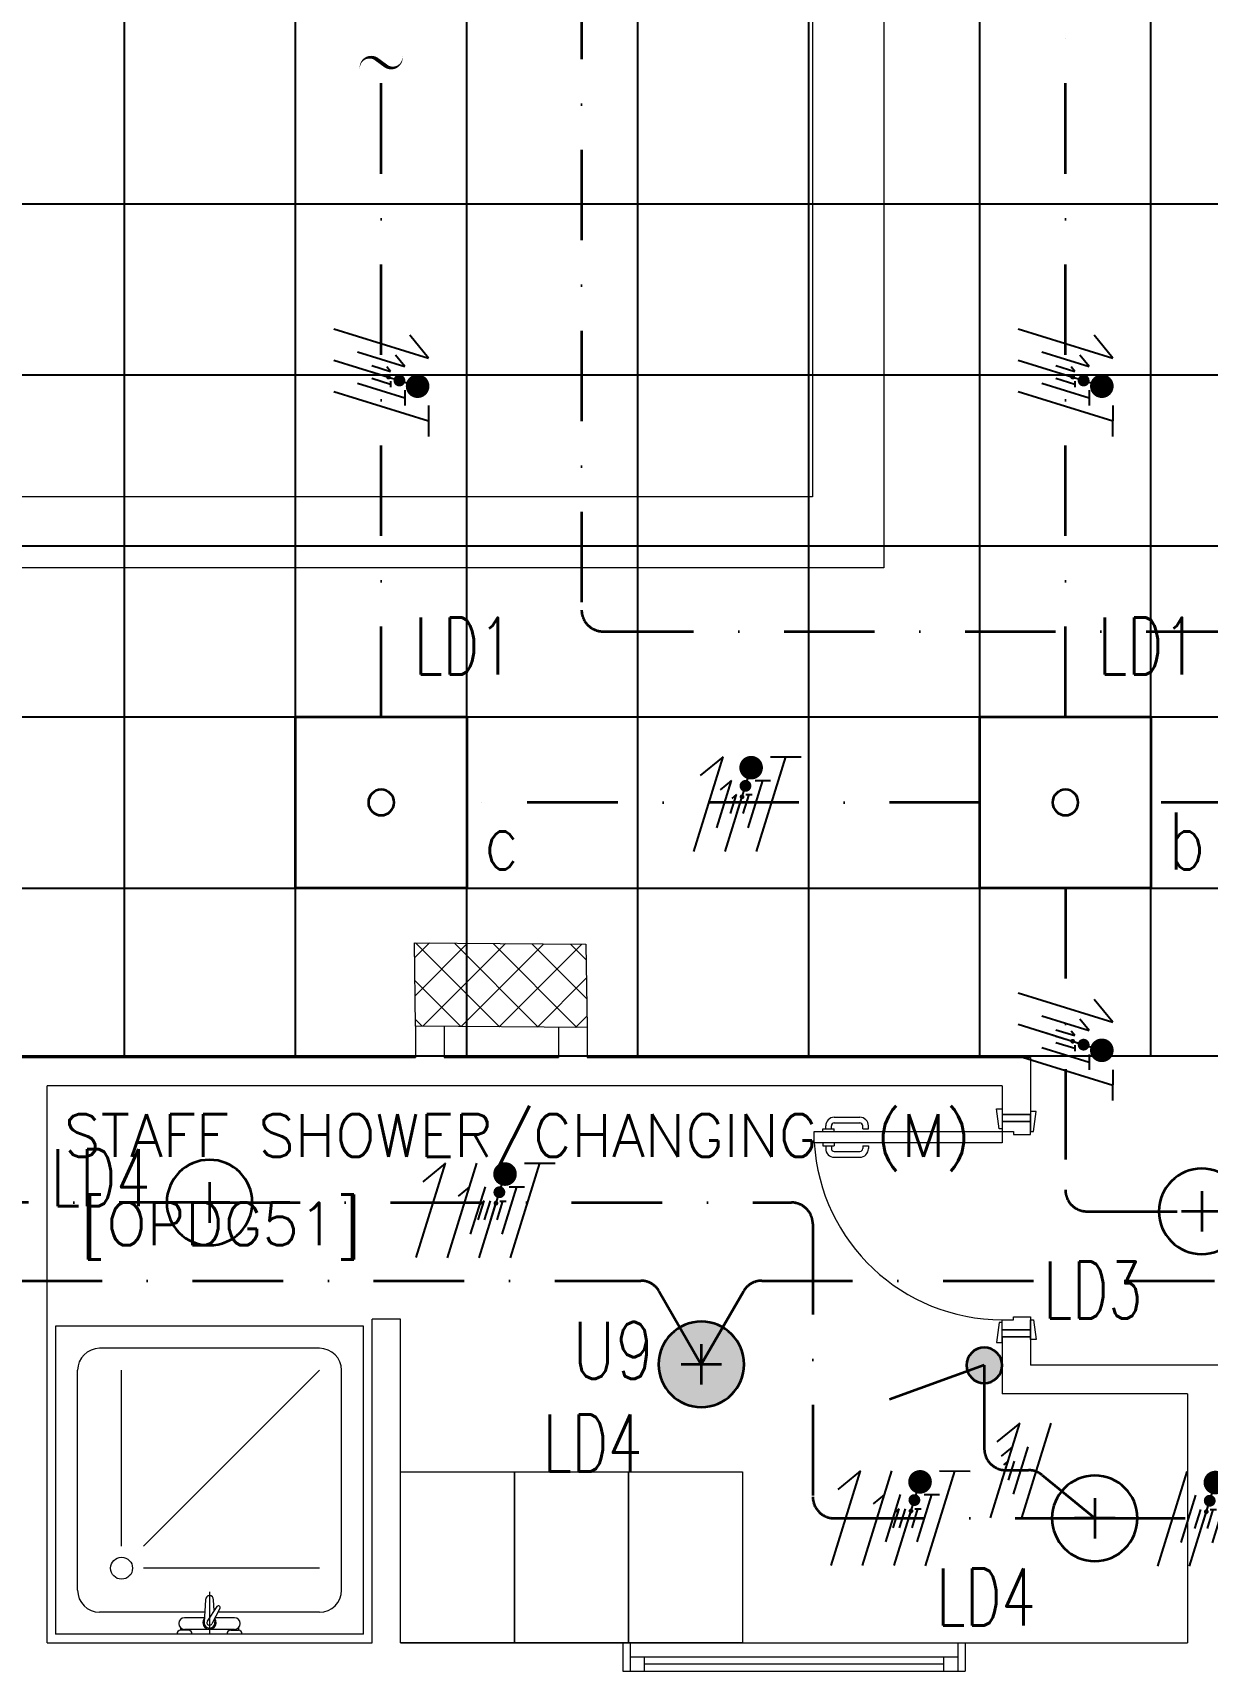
# Model space of a CAD drawing. Header units: inches. Extents: x -12418 to 183584, y -29325 to 19878.
# Drawn here: x 25478 to 29597, y -947 to 4800 of the extents above; entities that cross this region are included whole.
import ezdxf
from ezdxf.enums import TextEntityAlignment as Align

# ---------------------------------------------------------------- set-up
doc = ezdxf.new("R2010")
doc.units = ezdxf.units.IN
doc.header["$LTSCALE"] = 25
doc.header["$MEASUREMENT"] = 0
doc.linetypes.add('DASHDOT', pattern=[25.4, 12.7, -6.35, 0, -6.35])
doc.layers.get('0').update_dxf_attribs({"color": 8})
for name, color, linetype, lineweight in [('00-Ground Floor$0$72_EGR_BASE_TEXT', 252, 'Continuous', 5), ('00-Ground Floor$0$Aluminum', 251, 'Continuous', 5), ('00-Ground Floor$0$C-HYDR-CTCH', 251, 'Continuous', 5), ('00-Ground Floor$0$Hatch', 254, 'Continuous', 5), ('00-Ground Floor$0$LOADING', 253, 'Continuous', 5), ('00-Ground Floor$0$Proj', 251, 'Continuous', 5), ('00-Ground Floor$0$SANIT', 250, 'Continuous', 5), ('00-Ground Floor$0$Walls', 251, 'Continuous', 5), ('00-Ground Floor$0$Wooden Joinery', 251, 'Continuous', 5), ('E-LITE-CIRC', 6, 'Continuous', 25), ('E-LITE-CIRC-NUMB', 6, 'Continuous', 25), ('E-LITE-CLNG', 150, 'Continuous', 35), ('E-LITE-CLNG @ 100', 150, 'Continuous', 35), ('E-LITE-CLNG-CNDT', 6, 'DASHDOT', 35), ('E-LITE-CTRL', 6, 'Continuous', 25), ('E-LITE-IDEN', 6, 'Continuous', 25), ('E-LITE-SWCH @ 100', 3, 'Continuous', 35), ('E-POWR-WIRE', 6, 'Continuous', 25), ('E-POWR-WIRE @ 100', 6, 'Continuous', 25), ('E-POWR-WIRE @ 20', 6, 'Continuous', 25), ('E-POWR-WIRE @ 50', 6, 'Continuous', 25)]:
    doc.layers.add(name, color=color, linetype=linetype, lineweight=lineweight)
doc.layers.add('00-Ground Floor$0$False Ceiling', color=251, linetype='Continuous')
doc.layers.add('E-LIGHTING CONDUIT', color=6, linetype='Continuous')
doc.styles.add('00-Ground Floor$0$SIMPLEX', font='SIMPLEX.shx', dxfattribs={"height": 150})
doc.styles.add('DC_Simplex', font='SIMPLEX.shx', dxfattribs={"width": 0.7})

# ---------------------------------------------------------------- blocks, each defined once
blk = doc.blocks.new('00-Ground Floor$0$A$C72370EFE')
at = {"layer": '00-Ground Floor$0$Wooden Joinery'}
for p, q in [((-0.01, -0.04), (-0.02, -0.04)), ((-0.01, -0.03), (-0.01, -0.07)), ((0, -0.03), (-0.01, -0.03)), ((0.04, -0.03), (0.05, -0.03)), ((0.05, -0.03), (0.05, -0.07)), ((0.05, -0.04), (0.06, -0.04)), ((-0.05, -0.07), (-0.05, -0.16)), ((-0.03, -0.07), (-0.03, -0.16)), ((-0.01, -0.06), (-0.02, -0.06)), ((0, -0.07), (-0.01, -0.07)), ((0.04, -0.07), (0.05, -0.07)), ((0.05, -0.06), (0.06, -0.06)), ((0.07, -0.07), (0.07, -0.16)), ((0.09, -0.07), (0.09, -0.16)), ((-0.01, -0.17), (-0.02, -0.17)), ((-0.01, -0.17), (-0.01, -0.19)), ((0.05, -0.17), (0.06, -0.17)), ((0.05, -0.17), (0.05, -0.19)), ((-0.01, -0.19), (-0.02, -0.19)), ((0.05, -0.19), (0.06, -0.19))]:
    blk.add_line(p, q, dxfattribs=at)
for centre, radius, start, end in [((-0.02, -0.07), 0.03, 90, 180), ((0.06, -0.07), 0.03, 0, 90), ((-0.02, -0.07), 0.01, 90, 180), ((0.06, -0.07), 0.01, 0, 90), ((-0.02, -0.16), 0.03, 180, 270), ((-0.02, -0.16), 0.01, 180, 270), ((0.06, -0.16), 0.01, 270, 0), ((0.06, -0.16), 0.03, 270, 0)]:
    blk.add_arc(centre, radius, start, end, dxfattribs=at)
blk = doc.blocks.new('00-Ground Floor$0$A$C268A7CF0')
at = {"layer": '00-Ground Floor$0$Wooden Joinery'}
for points in [[(80, 758.8), (80, 768.8), (10, 778.8), (10, 758.8)], [(740, 758.8), (740, 768.8), (810, 778.8), (810, 758.8)], [(70, 658.8), (70, 648.8), (0, 638.8), (0, 658.8)], [(120, 658.8), (120, 0), (80, 0), (80, 658.8)], [(750, 658.8), (750, 648.8), (820, 638.8), (820, 658.8)]]:
    blk.add_lwpolyline(points, close=True, dxfattribs=at)
for points in [[(45, 658.8), (45, 758.8), (20, 758.8), (20, 658.8), (45, 658.8)], [(45, 658.8), (80, 658.8), (80, 698.8), (90, 698.8), (90, 758.8), (45, 758.8), (45, 658.8)], [(775, 658.8), (740, 658.8), (740, 698.8), (730, 698.8), (730, 758.8), (775, 758.8), (775, 658.8)], [(775, 658.8), (775, 758.8), (800, 758.8), (800, 658.8), (775, 658.8)]]:
    blk.add_lwpolyline(points, dxfattribs=at)
blk.add_arc((80, 658.8), 660, 273.4748, 0, dxfattribs=at)
at = {"layer": '00-Ground Floor$0$Wooden Joinery', "xscale": 999.9999999998854, "yscale": 999.9999999998854, "zscale": 999.9999999998854, "rotation": 180}
blk.add_blockref('00-Ground Floor$0$A$C72370EFE', (120, 0), dxfattribs=at)
blk = doc.blocks.new('00-Ground Floor$0$SHOWER TRAY 80x80')
at = {"layer": '00-Ground Floor$0$SANIT'}
for p, q in [((0, 0), (0, 0.8)), ((0.8, 0.8), (0, 0.8)), ((0.8, 0), (0.8, 0.8)), ((0.1143, 0.7429), (0.6857, 0.7429)), ((0.0571, 0.4124), (0.0571, 0.6857)), ((0.7429, 0.1143), (0.7429, 0.6857)), ((0.2286, 0.6286), (0.6857, 0.6286)), ((0.1714, 0.1143), (0.1714, 0.5714)), ((0.2286, 0.5714), (0.6857, 0.1143)), ((0.01, 0.455), (0.01, 0.475)), ((0.0163, 0.475), (0.01, 0.475)), ((0.0125, 0.455), (0.01, 0.455)), ((0.0125, 0.335), (0.0125, 0.465)), ((0.0425, 0.4133), (0.0425, 0.465)), ((0.11, 0.4), (0, 0.4)), ((0.0667, 0.3728), (0.0271, 0.3939)), ((0.0895, 0.4105), (0.0316, 0.4139)), ((0.0407, 0.3866), (0.0316, 0.3861)), ((0.0715, 0.3808), (0.0334, 0.4058)), ((0.0425, 0.335), (0.0425, 0.3857)), ((0.0608, 0.3878), (0.0895, 0.3895)), ((0.01, 0.345), (0.01, 0.325)), ((0.0125, 0.345), (0.01, 0.345)), ((0.0571, 0.1143), (0.0571, 0.3779)), ((0.0163, 0.325), (0.01, 0.325)), ((0.1143, 0.0571), (0.6857, 0.0571)), ((0, 0), (0.8, 0))]:
    blk.add_line(p, q, dxfattribs=at)
blk.add_circle((0.1714, 0.6286), 0.0286, dxfattribs=at)
for centre, radius, start, end in [((0.1143, 0.6857), 0.0571, 90, 180), ((0.6857, 0.6857), 0.0571, 360, 90), ((0, 0.475), 0.01, 0, 90), ((0.0275, 0.465), 0.015, 0, 180), ((0, 0.455), 0.01, 270, 0), ((0.03, 0.4), 0.0175, 49.632, 309.2526), ((0.03, 0.4), 0.014, 83.2671, 276.7329), ((0.03, 0.4), 0.00676, 54.0423, 244.5873), ((0.0895, 0.4), 0.0105, 270, 90), ((0, 0.345), 0.01, 0, 90), ((0.0691, 0.3768), 0.00467, 239.3148, 59.3148), ((0, 0.325), 0.01, 270, 0), ((0.0275, 0.335), 0.015, 180, 0), ((0.1143, 0.1143), 0.0571, 180, 270), ((0.6857, 0.1143), 0.0571, 270, 360)]:
    blk.add_arc(centre, radius, start, end, dxfattribs=at)
blk = doc.blocks.new('00-Ground Floor$0$A$C37be4daf')
at = {"layer": '00-Ground Floor$0$Aluminum'}
for p, q in [((1416, 598.2), (216, 598.2)), ((241, 498.2), (241, 598.2)), ((291, 548.2), (291, 598.2)), ((1341, 548.2), (1341, 598.2)), ((1391, 498.2), (1391, 598.2)), ((1391, 548.2), (241, 548.2)), ((291, 573.2), (1341, 573.2)), ((1416, 498.2), (216, 498.2))]:
    blk.add_line(p, q, dxfattribs=at)
at = {"layer": '00-Ground Floor$0$Walls'}
for p, q in [((216, 498.2), (216, 598.2)), ((1416, 498.2), (1416, 598.2))]:
    blk.add_line(p, q, dxfattribs=at)
blk = doc.blocks.new('00-Ground Floor$0$A$Ce9e1c4c3')
at = {"layer": '00-Ground Floor$0$False Ceiling', "color": 254, "linetype": 'Continuous'}
for p, q in [((-74200, 1209.6), (-74200, 9172.6)), ((-73600, 1209.6), (-73600, 9172.6)), ((-73000, 1209.6), (-73000, 9172.6)), ((-72400, 1209.6), (-72400, 9172.6)), ((-71800, 1209.6), (-71800, 9172.6)), ((-71200, 1209.6), (-71200, 9172.6)), ((-70600, 1209.6), (-70600, 9172.6)), ((-79752.1, 4200), (-62922.1, 4200)), ((-79752.1, 3600), (-69822.1, 3600)), ((-79752.1, 3000), (-69822.1, 3000)), ((-79752.1, 2400), (-69822.1, 2400)), ((-79752.1, 1800), (-69822.1, 1800))]:
    blk.add_line(p, q, dxfattribs=at)
at = {"layer": '00-Ground Floor$0$False Ceiling', "color": 254}
blk.add_line((-69822.1, 1209.6, 0), (-79752.1, 1209.6, 0), dxfattribs=at)
blk = doc.blocks.new('00-Ground Floor')
at = {"layer": '00-Ground Floor$0$Hatch'}
h = blk.add_hatch(dxfattribs=at)
h.set_pattern_fill('ANSI37', color=256, scale=30)
h.set_pattern_definition([(45, (-1981.42, -13099.68), (-67.35192, 67.35192), []), (135, (-1981.42, -13099.68), (-67.35192, -67.35192), [])])
h.paths.add_polyline_path([(48971.2, 8818.2), (48367.3, 8810.1), (48371.2, 8521.7), (48975.1, 8529.8)])
h.paths.add_polyline_path([(41810.5, 8810.5), (41227, 8805), (41207, 8513.7), (41790.5, 8519.1)])
h.paths.add_polyline_path([(27433.5, 8803.1), (26834.4, 8799), (26828.7, 8506), (27427.8, 8510)])
h.paths.add_polyline_path([(34618.7, 8805.3), (34017.5, 8797.8), (34009.3, 8512.1), (34610.5, 8519.6)])
h.paths.add_polyline_path([(20214.3, 8812.4), (19607.8, 8790.5), (19622.4, 8498), (20228.8, 8519.8)])
h.paths.add_polyline_path([(13477.7, 8802), (12255.7, 8825.9), (12249.3, 8529.8), (13471.3, 8505.8)])
h.paths.add_polyline_path([(13491.8, 1601.9), (12276.8, 1586.2), (12263.3, 1293.7), (13478.3, 1309.4)])
h.paths.add_polyline_path([(13465.7, -5591.3), (12262.6, -5607.3), (12256.9, -5900.3), (13460, -5884.3)])
h.paths.add_polyline_path([(13484.2, -12790), (12287.5, -12801.4), (12290.4, -13095.9), (13487, -13084.4)])
h.paths.add_polyline_path([(5849.2, -12787.9), (5245.6, -12791.6), (5256.3, -13077.1), (5859.8, -13073.4)])
h.paths.add_polyline_path([(5833.8, -5589.9), (5236.9, -5588.3), (5236.8, -5889.5), (5833.6, -5891)])
h.paths.add_polyline_path([(5843.6, 1599.7), (5224.3, 1600.9), (5213.7, 1298), (5833, 1296.7)])
h.paths.add_polyline_path([(5820.3, 8779.1), (5219.7, 8793.5), (5216, 8503.9), (5816.7, 8489.4)])
h.paths.add_polyline_path([(-1378.8, 8777.2), (-1981.4, 8799.9), (-1979.5, 8511.6), (-1376.9, 8488.9)])
h.paths.add_polyline_path([(-1371.1, -5601.1), (-1973.1, -5608.1), (-1969.7, -5899.7), (-1367.7, -5892.7)])
h.paths.add_polyline_path([(-1353.5, -12795.7), (-1951.9, -12796.7), (-1947.1, -13097.4), (-1348.7, -13096.4)])
h.paths.add_polyline_path([(20233.2, -12782.5), (19627.5, -12795.4), (19633.2, -13096.6), (20238.9, -13083.7)])
h.paths.add_polyline_path([(20226.6, -5590), (19632.3, -5607.6), (19634.4, -5904.1), (20228.7, -5886.6)])
h.paths.add_polyline_path([(20217.9, 1618), (19619, 1610.4), (19623, 1310.2), (20221.9, 1317.9)])
h.paths.add_polyline_path([(27418.3, 1602.8), (26816.3, 1607.5), (26820.6, 1315.3), (27422.5, 1310.7)])
h.paths.add_polyline_path([(27422, -5579.9), (26818.1, -5597.5), (26831.6, -5897.5), (27431.7, -5876.5)])
h.paths.add_polyline_path([(27438.1, -12795.9), (26834.3, -12789.3), (26831.9, -13075), (27435.7, -13081.6)])
h.paths.add_polyline_path([(34636.6, -12785.4), (34039.3, -12800), (34048.3, -13099.7), (34645.6, -13085.1)])
h.paths.add_polyline_path([(34629.3, -5597.1), (34028, -5595.2), (34029.2, -5892.4), (34630.4, -5894.3)])
h.paths.add_polyline_path([(34592.8, 1606.7), (34012, 1611.4), (34031.7, 1321.6), (34612.5, 1316.9)])
h.paths.add_polyline_path([(41796.2, 1606), (41198.6, 1619.8), (41200.6, 1327.8), (41798.2, 1314.1)])
h.paths.add_polyline_path([(41797.2, -5592.6), (41228.8, -5600.2), (41230.6, -5894.3), (41799, -5886.7)])
h.paths.add_polyline_path([(41834.3, -12789.7), (41229, -12792.4), (41230.4, -13096.9), (41835.6, -13094.3)])
h.paths.add_polyline_path([(49008.5, -12790.2), (48420.5, -12774.1), (48407.3, -13081.4), (48995.3, -13097.4)])
h.paths.add_polyline_path([(48992.7, -5590.8), (48389.5, -5589.7), (48387.5, -5886.2), (48990.7, -5887.3)])
at = {"layer": '00-Ground Floor$0$C-HYDR-CTCH', "flags": 128}
blk.add_lwpolyline([(26816.3, 1607.5), (27418.3, 1602.8), (27422.5, 1310.7), (26820.6, 1315.3), (26816.3, 1607.5)], dxfattribs=at)
at = {"layer": '00-Ground Floor$0$LOADING', "elevation": 0}
for points in [[(27167.9, -847.4), (26767.9, -847.4), (26767.9, -247.4), (27167.9, -247.4)], [(27567.9, -847.4), (27167.9, -847.4), (27167.9, -247.4), (27567.9, -247.4)], [(27967.9, -847.4), (27567.9, -847.4), (27567.9, -247.4), (27967.9, -247.4)]]:
    blk.add_lwpolyline(points, close=True, dxfattribs=at)
at = {"layer": '00-Ground Floor$0$Proj'}
for p, q in [((28462.9, 7422.6, 0), (28462.9, 2922.6, 0)), ((28212.9, 7172.6, 0), (28212.9, 3172.6, 0)), ((28212.9, 3172.6, 0), (22212.9, 3172.6, 0)), ((28462.9, 2922.6, 0), (21962.9, 2922.6, 0))]:
    blk.add_line(p, q, dxfattribs=at)
at = {"layer": '00-Ground Floor$0$Walls'}
for p, q in [((26820.6, 1315.3), (26820.6, 1205.7)), ((26920.6, 1314.6), (26920.6, 1205.7)), ((27322.5, 1311.4), (27322.5, 1205.7)), ((27422.5, 1310.7), (27422.5, 1205.7)), ((23277.9, 1205.7, 0), (26820.6, 1205.7)), ((26920.6, 1205.7), (27322.5, 1205.7)), ((27422.5, 1205.7), (28977.9, 1205.7, 0)), ((28977.9, 1205.7, 0), (28977.9, 1005.7, 0)), ((28877.9, 1105.7, 0), (25527.9, 1105.7, 0)), ((25527.9, -847.4, 0), (25527.9, 1105.7, 0)), ((28877.9, 1105.7, 0), (28877.9, 1005.7, 0)), ((28877.9, 1005.7, 0), (28977.9, 1005.7, 0)), ((26767.9, 287.6, 0), (26667.9, 287.6, 0)), ((26667.9, -847.4, 0), (26667.9, 287.6, 0)), ((26767.9, -847.4, 0), (26767.9, 287.6, 0)), ((28877.9, 225.7, 0), (28877.9, 25.7, 0)), ((28877.9, 225.7, 0), (28977.9, 225.7, 0)), ((28977.9, 225.7, 0), (28977.9, 125.7, 0)), ((30177.9, 125.7, 0), (28977.9, 125.7, 0)), ((29527.9, 25.7, 0), (28877.9, 25.7, 0)), ((29527.9, 25.7, 0), (29527.9, -847.4, 0)), ((25527.9, -847.4, 0), (26667.9, -847.4, 0)), ((26767.9, -847.4, 0), (29527.9, -847.4, 0))]:
    blk.add_line(p, q, dxfattribs=at)
at = {"rotation": 180}
blk.add_blockref('00-Ground Floor$0$A$C37be4daf', (28963.9, -349.2, 0), dxfattribs=at)
at = {"layer": '00-Ground Floor$0$False Ceiling', "color": 254}
blk.add_blockref('00-Ground Floor$0$A$Ce9e1c4c3', (100000, 0), dxfattribs=at)
at = {"layer": '00-Ground Floor$0$SANIT', "xscale": 1350.000000000878, "yscale": 1350.000000000878, "zscale": 1350.000000000878, "rotation": 90.00000000000001}
blk.add_blockref('00-Ground Floor$0$SHOWER TRAY 80x80', (26637.9, -817.4, 0), dxfattribs=at)
at = {"layer": '00-Ground Floor$0$Wooden Joinery', "rotation": 270}
blk.add_blockref('00-Ground Floor$0$A$C268A7CF0', (28219.1, 1025.7, 0), dxfattribs=at)
at = {"layer": '00-Ground Floor$0$72_EGR_BASE_TEXT', "char_height": 150, "attachment_point": 2, "style": '00-Ground Floor$0$SIMPLEX'}
for s, insert in [('STAFF SHOWER/CHANGING  (M)', (27178.3, 1007.2)), ('[OPDG51]', (26138.3, 696.7, 0))]:
    blk.add_mtext(s, dxfattribs=dict(at, insert=insert))
blk = doc.blocks.new('*U14')
blk.add_lwpolyline([(-300, 300), (-300, -300), (300, -300), (300, 300)], close=True)
blk.add_circle((0, 0), 45)
at = {"layer": 'E-LITE-CIRC-NUMB', "style": 'DC_Simplex', "width": 0.7, "flags": 8}
blk.add_attdef('CIRCUIT', text='', height=200, rotation=0, dxfattribs=at).set_placement((-473.9, 300), align=Align.RIGHT)
at = {"layer": 'E-LITE-CTRL', "style": 'DC_Simplex', "width": 0.7, "flags": 8}
blk.add_attdef('CONTROL', (1118.9, -935), '', height=200, rotation=360, dxfattribs=at)
at = {"layer": 'E-LITE-IDEN', "style": 'DC_Simplex', "width": 0.7, "flags": 8}
blk.add_attdef('TYPE', (-114.6, 448.6), '', height=200, rotation=360, dxfattribs=at)
blk = doc.blocks.new('DC_LT-CL-Point')
for p, q in [((0, -0.711), (0, 0.711)), ((0.711, 0), (-0.711, 0))]:
    blk.add_line(p, q)
blk.add_circle((0, 0), 1.5)
at = {"layer": 'E-LITE-CIRC-NUMB', "style": 'DC_Simplex', "width": 0.7, "flags": 8}
blk.add_attdef('CIRCUIT', text='', height=2, rotation=360, dxfattribs=at).set_placement((-3.364, 1.5), align=Align.RIGHT)
at = {"layer": 'E-LITE-CTRL', "style": 'DC_Simplex', "width": 0.7, "flags": 8}
blk.add_attdef('CONTROL', (3.364, -3.498), '', height=2, rotation=360, dxfattribs=at)
at = {"layer": 'E-LITE-IDEN', "style": 'DC_Simplex', "width": 0.7, "flags": 8}
blk.add_attdef('TYPE', (3.364, 1.5), '', height=2, rotation=360, dxfattribs=at)
blk = doc.blocks.new('*U267')
h = blk.add_hatch(color=254)
h.dxf.hatch_style = 1
edge = h.paths.add_edge_path()
edge.add_arc((0, 0), 1.5, 0, 360)
for p, q in [((0, -0.711), (0, 0.711)), ((0.711, 0), (-0.711, 0))]:
    blk.add_line(p, q)
blk.add_circle((0, 0), 1.5)
at = {"layer": 'E-LITE-CIRC-NUMB', "style": 'DC_Simplex', "width": 0.7, "flags": 8}
blk.add_attdef('CIRCUIT', text='', height=2, rotation=360, dxfattribs=at).set_placement((-3.364, 1.5), align=Align.RIGHT)
at = {"layer": 'E-LITE-CTRL', "style": 'DC_Simplex', "width": 0.7, "flags": 8}
blk.add_attdef('CONTROL', (3.364, -3.498), '', height=2, rotation=360, dxfattribs=at)
at = {"layer": 'E-LITE-IDEN', "style": 'DC_Simplex', "width": 0.7, "flags": 8}
blk.add_attdef('TYPE', (3.364, 1.5), '', height=2, rotation=360, dxfattribs=at)
blk = doc.blocks.new('*U45')
blk.add_hatch(color=256).paths.add_polyline_path([(-0.625, 0.625, 1), (-0.625, -0.625, 1)])
blk.add_line((-0.625, 0), (-3.947, 1.2))
blk.add_circle((-0.625, 0), 0.625)
at = {"layer": 'E-LITE-CTRL', "style": 'DC_Simplex', "width": 0.7, "flags": 8}
blk.add_attdef('CONTROL', (-26.627, -10.116), '', height=2, rotation=360, dxfattribs=at)
at = {"layer": 'E-LITE-IDEN', "style": 'DC_Simplex', "width": 0.7, "flags": 8}
blk.add_attdef('TYPE', text='', height=2, rotation=360, dxfattribs=at).set_placement((-31.991, -10.116), align=Align.RIGHT)
blk = doc.blocks.new('*U74')
for p, q in [((-1.617, -1.658), (-0.587, 1.663)), ((-0.587, 1.663), (-1.389, 1.004)), ((-0.515, -1.66), (0.515, 1.66)), ((0.587, -1.663), (1.617, 1.658)), ((1.078, 1.659), (2.157, 1.657))]:
    blk.add_line(p, q)
at = {"const_width": 0.414}
blk.add_lwpolyline([(0.19, 1.278, 1), (0.604, 1.277, 1)], format="xyb", close=True, dxfattribs=at)
blk = doc.blocks.new('*U1230')
at = {"layer": 'E-POWR-WIRE @ 100', "xscale": 100, "yscale": 100, "zscale": 100}
blk.add_blockref('*U74', (27957.9, 2094.3), dxfattribs=at)
at = {"layer": 'E-POWR-WIRE @ 20', "xscale": 20, "yscale": 20, "zscale": 20}
blk.add_blockref('*U74', (27957.9, 2094.3), dxfattribs=at)
at = {"layer": 'E-POWR-WIRE @ 50', "xscale": 50, "yscale": 50, "zscale": 50}
blk.add_blockref('*U74', (27957.9, 2094.3), dxfattribs=at)
blk = doc.blocks.new('*U82')
for p, q in [((-1.658, 1.617), (1.663, 0.587)), ((1.663, 0.587), (1.004, 1.389)), ((-1.66, 0.515), (1.66, -0.515)), ((-1.663, -0.587), (1.658, -1.617)), ((1.659, -1.078), (1.657, -2.157))]:
    blk.add_line(p, q)
at = {"const_width": 0.414}
blk.add_lwpolyline([(1.278, -0.19, 1), (1.277, -0.604, 1)], format="xyb", close=True, dxfattribs=at)
blk = doc.blocks.new('*U1231')
at = {"layer": 'E-POWR-WIRE @ 100', "xscale": 100, "yscale": 100, "zscale": 100}
blk.add_blockref('*U82', (29100, 3600), dxfattribs=at)
at = {"layer": 'E-POWR-WIRE @ 20', "xscale": 20, "yscale": 20, "zscale": 20}
blk.add_blockref('*U82', (29100, 3600), dxfattribs=at)
at = {"layer": 'E-POWR-WIRE @ 50', "xscale": 50, "yscale": 50, "zscale": 50}
blk.add_blockref('*U82', (29100, 3600), dxfattribs=at)
blk = doc.blocks.new('*U1232')
at = {"layer": 'E-POWR-WIRE @ 100', "xscale": 100, "yscale": 100, "zscale": 100}
blk.add_blockref('*U82', (26700, 3600), dxfattribs=at)
at = {"layer": 'E-POWR-WIRE @ 20', "xscale": 20, "yscale": 20, "zscale": 20}
blk.add_blockref('*U82', (26700, 3600), dxfattribs=at)
at = {"layer": 'E-POWR-WIRE @ 50', "xscale": 50, "yscale": 50, "zscale": 50}
blk.add_blockref('*U82', (26700, 3600), dxfattribs=at)
blk = doc.blocks.new('*U1237')
at = {"layer": 'E-POWR-WIRE @ 100', "xscale": 100, "yscale": 100, "zscale": 100}
blk.add_blockref('*U82', (29100, 1270.3), dxfattribs=at)
at = {"layer": 'E-POWR-WIRE @ 20', "xscale": 20, "yscale": 20, "zscale": 20}
blk.add_blockref('*U82', (29100, 1270.3), dxfattribs=at)
at = {"layer": 'E-POWR-WIRE @ 50', "xscale": 50, "yscale": 50, "zscale": 50}
blk.add_blockref('*U82', (29100, 1270.3), dxfattribs=at)
blk = doc.blocks.new('*U76')
for p, q in [((-1.617, -1.658), (-0.587, 1.663)), ((-0.515, -1.66), (0.515, 1.66)), ((0.587, -1.663), (1.617, 1.658)), ((1.078, 1.659), (2.157, 1.657))]:
    blk.add_line(p, q)
at = {"const_width": 0.414}
blk.add_lwpolyline([(0.19, 1.278, 1), (0.604, 1.277, 1)], format="xyb", close=True, dxfattribs=at)
blk = doc.blocks.new('*U1248')
at = {"layer": 'E-POWR-WIRE @ 100', "xscale": 100, "yscale": 100, "zscale": 100}
blk.add_blockref('*U76', (29586.3, -413.3), dxfattribs=at)
at = {"layer": 'E-POWR-WIRE @ 20', "xscale": 20, "yscale": 20, "zscale": 20}
blk.add_blockref('*U76', (29586.3, -413.3), dxfattribs=at)
at = {"layer": 'E-POWR-WIRE @ 50', "xscale": 50, "yscale": 50, "zscale": 50}
blk.add_blockref('*U76', (29586.3, -413.3), dxfattribs=at)
blk = doc.blocks.new('*U75')
for p, q in [((-2.719, -1.655), (-1.689, 1.665)), ((-1.689, 1.665), (-2.491, 1.006)), ((-1.617, -1.658), (-0.587, 1.663)), ((-0.515, -1.66), (0.515, 1.66)), ((0.587, -1.663), (1.617, 1.658)), ((1.078, 1.659), (2.157, 1.657))]:
    blk.add_line(p, q)
at = {"const_width": 0.414}
blk.add_lwpolyline([(0.19, 1.278, 1), (0.604, 1.277, 1)], format="xyb", close=True, dxfattribs=at)
blk = doc.blocks.new('*U1254')
at = {"layer": 'E-POWR-WIRE @ 100', "xscale": 100, "yscale": 100, "zscale": 100}
blk.add_blockref('*U75', (28550.4, -410.9, 0), dxfattribs=at)
at = {"layer": 'E-POWR-WIRE @ 20', "xscale": 20, "yscale": 20, "zscale": 20}
blk.add_blockref('*U75', (28550.4, -410.9, 0), dxfattribs=at)
at = {"layer": 'E-POWR-WIRE @ 50', "xscale": 50, "yscale": 50, "zscale": 50}
blk.add_blockref('*U75', (28550.4, -410.9, 0), dxfattribs=at)
blk = doc.blocks.new('*U1255')
at = {"layer": 'E-POWR-WIRE @ 100', "xscale": 100, "yscale": 100, "zscale": 100}
blk.add_blockref('*U75', (27094.7, 668.8), dxfattribs=at)
at = {"layer": 'E-POWR-WIRE @ 20', "xscale": 20, "yscale": 20, "zscale": 20}
blk.add_blockref('*U75', (27094.7, 668.8), dxfattribs=at)
at = {"layer": 'E-POWR-WIRE @ 50', "xscale": 50, "yscale": 50, "zscale": 50}
blk.add_blockref('*U75', (27094.7, 668.8), dxfattribs=at)
blk = doc.blocks.new('*U77')
for p, q in [((-0.515, -1.66), (0.515, 1.66)), ((0.515, 1.66), (-0.287, 1.001)), ((0.587, -1.663), (1.617, 1.658))]:
    blk.add_line(p, q)
blk = doc.blocks.new('*U1256')
at = {"layer": 'E-POWR-WIRE @ 100', "xscale": 100, "yscale": 100, "zscale": 100}
blk.add_blockref('*U77', (28888.7, -243.4, 0), dxfattribs=at)
at = {"layer": 'E-POWR-WIRE @ 20', "xscale": 20, "yscale": 20, "zscale": 20}
blk.add_blockref('*U77', (28888.7, -243.4, 0), dxfattribs=at)
at = {"layer": 'E-POWR-WIRE @ 50', "xscale": 50, "yscale": 50, "zscale": 50}
blk.add_blockref('*U77', (28888.7, -243.4, 0), dxfattribs=at)
blk = doc.blocks.new('CD-CUT')
at = {"linetype": 'Continuous'}
blk.add_lwpolyline([(-30.4, 100, 0, 1.75, 0), (-13.9, 97.3, 1.75, 17.5, -0.545095), (15.4, 21.1, 17.5, 17.5, 0), (-15.4, -21.1, 17.5, 1.75, 0.545095), (13.9, -97.3, 1.75, 0, 0), (30.4, -100, 0, 0, 0)], format="xyseb", dxfattribs=at)

msp = doc.modelspace()

# ---------------------------------------------------------------- linework, layer by layer
at = {"layer": 'E-LITE-CLNG-CNDT'}
for points in [[(30600, 5700), (29902.8, 5700, 0.414214), (29827.8, 5625), (29827.8, 2175, -0.414214), (29752.8, 2100), (29400, 2100)], [(29100, 1800), (29100, 740.7, 0.414214), (29175, 665.7), (29577.9, 665.7)]]:
    msp.add_lwpolyline(points, format="xyb", dxfattribs=at)
at = {"layer": 'E-LITE-CLNG-CNDT', "color": 1}
msp.add_lwpolyline([(27000, 5100), (27327.9, 5100, -0.414214), (27402.9, 5025), (27402.9, 2775, 0.414214), (27477.9, 2700), (32400, 2700)], format="xyb", dxfattribs=at)
at = {"layer": 'E-LITE-CLNG-CNDT'}
for points in [[(29100, 2400), (29100, 4800)], [(26700, 2400), (26700, 4695.4)], [(28800, 2100), (27000, 2100)]]:
    msp.add_lwpolyline(points, dxfattribs=at)
at = {"layer": 'E-LITE-CLNG-CNDT', "elevation": 0}
for points in [[(26097.9, 696.6), (23706.8, 696.6, 0.414214), (23631.8, 621.6), (23631.8, 449.2, -0.128716), (23622.2, 412.5), (23462.9, 129.1)], [(26097.9, 696.6), (28139, 696.6, -0.414214), (28214, 621.6), (28214, -335.9, 0.414214), (28289, -410.9), (29202.9, -410.9)], [(28815.4, 125.7), (28815.4, -167.1, 0.414214), (28890.4, -242.1), (28970.6, -242.1, -0.173621), (29018.2, -259.1), (29202.9, -410.9)]]:
    msp.add_lwpolyline(points, format="xyb", dxfattribs=at)
at = {"layer": 'E-LITE-CLNG-CNDT', "color": 1, "elevation": 0}
for points in [[(22152.9, 129.1), (22152.9, 347.6, -0.414214), (22227.9, 422.6), (27610.2, 422.6, -0.267949), (27675.1, 385.1), (27822.9, 129.1)], [(27822.9, 129.1), (27970.7, 385.1, -0.267949), (28035.7, 422.6), (31120.2, 422.6, -0.267949), (31185.1, 385.1), (31332.9, 129.1)]]:
    msp.add_lwpolyline(points, format="xyb", dxfattribs=at)
at = {"layer": 'E-LITE-CLNG-CNDT', "elevation": 0}
msp.add_lwpolyline([(29202.9, -410.9), (30024, -410.9)], dxfattribs=at)

# ---------------------------------------------------------------- block references
at = {"layer": 'E-LIGHTING CONDUIT', "xscale": 0.762, "yscale": 0.762, "zscale": 0.762, "rotation": 270}
msp.add_blockref('CD-CUT', (26700, 4695.4), dxfattribs=at)
at = {"layer": 'E-LITE-CLNG'}
ref = msp.add_blockref('*U14', (26700, 2100), dxfattribs=dict(at, xscale=-1))
ref.add_attrib('TYPE', 'LD1', (26814.6, 2548.6), dxfattribs={"layer": 'E-LITE-IDEN', "height": 200, "rotation": 0, "style": 'DC_Simplex', "width": 0.7, "flags": 8})
ref = msp.add_blockref('*U14', (29100, 2100), dxfattribs=dict(at, xscale=-1))
ref.add_attrib('TYPE', 'LD1', (29214.6, 2548.6), dxfattribs={"layer": 'E-LITE-IDEN', "height": 200, "rotation": 0, "style": 'DC_Simplex', "width": 0.7, "flags": 8})
at = {"layer": 'E-LITE-CLNG @ 100'}
ref = msp.add_blockref('DC_LT-CL-Point', (26097.9, 696.6, 0), dxfattribs=dict(at, xscale=-100, yscale=100, zscale=100, rotation=180))
ref.add_attrib('TYPE', 'LD4', (25542.2, 683.7, 0), dxfattribs={"layer": 'E-LITE-IDEN', "height": 200, "rotation": 0, "style": 'DC_Simplex', "width": 0.7, "flags": 8})
ref = msp.add_blockref('DC_LT-CL-Point', (29577.9, 665.7, 0), dxfattribs=dict(at, xscale=-100, yscale=100, zscale=100, rotation=180))
ref.add_attrib('TYPE', 'LD3', (29022.2, 289.5, 0), dxfattribs={"layer": 'E-LITE-IDEN', "height": 200, "rotation": 0, "style": 'DC_Simplex', "width": 0.7, "flags": 8})
ref = msp.add_blockref('*U267', (27822.9, 129.1, 0), dxfattribs=dict(at, xscale=-100, yscale=100, zscale=100, rotation=180))
ref.add_attrib('TYPE', 'LD4', (27267.2, -247, 0), dxfattribs={"layer": 'E-LITE-IDEN', "height": 200, "rotation": 0, "style": 'DC_Simplex', "width": 0.7, "flags": 8})
ref = msp.add_blockref('DC_LT-CL-Point', (29202.9, -410.9, 0), dxfattribs=dict(at, xscale=-100, yscale=100, zscale=100, rotation=180))
ref.add_attrib('TYPE', 'LD4', (28647.2, -787, 0), dxfattribs={"layer": 'E-LITE-IDEN', "height": 200, "rotation": 0, "style": 'DC_Simplex', "width": 0.7, "flags": 8})
at = {"layer": 'E-LITE-CLNG-CNDT', "color": 1}
msp.add_blockref('00-Ground Floor', (0, 0), dxfattribs=at)
at = {"layer": 'E-LITE-SWCH @ 100', "xscale": -100, "yscale": 100, "zscale": 100, "rotation": 180}
msp.add_blockref('*U45', (28877.9, 125.7, 0), dxfattribs=at)
at = {"layer": 'E-POWR-WIRE'}
for name in ['*U1232', '*U1231', '*U1230', '*U1237', '*U1255', '*U1256', '*U1254', '*U1248']:
    msp.add_blockref(name, (0, 0), dxfattribs=at)

# ---------------------------------------------------------------- texts
at = {"layer": 'E-LITE-CIRC', "style": 'DC_Simplex', "width": 0.8}
for s, p in [('b', (29460.7, 1865)), ('c', (27060.7, 1865)), ('U9', (27370, 77.8))]:
    msp.add_text(s, height=200, rotation=0.00003, dxfattribs=at).set_placement(p)

doc.saveas('drawing.dxf')
